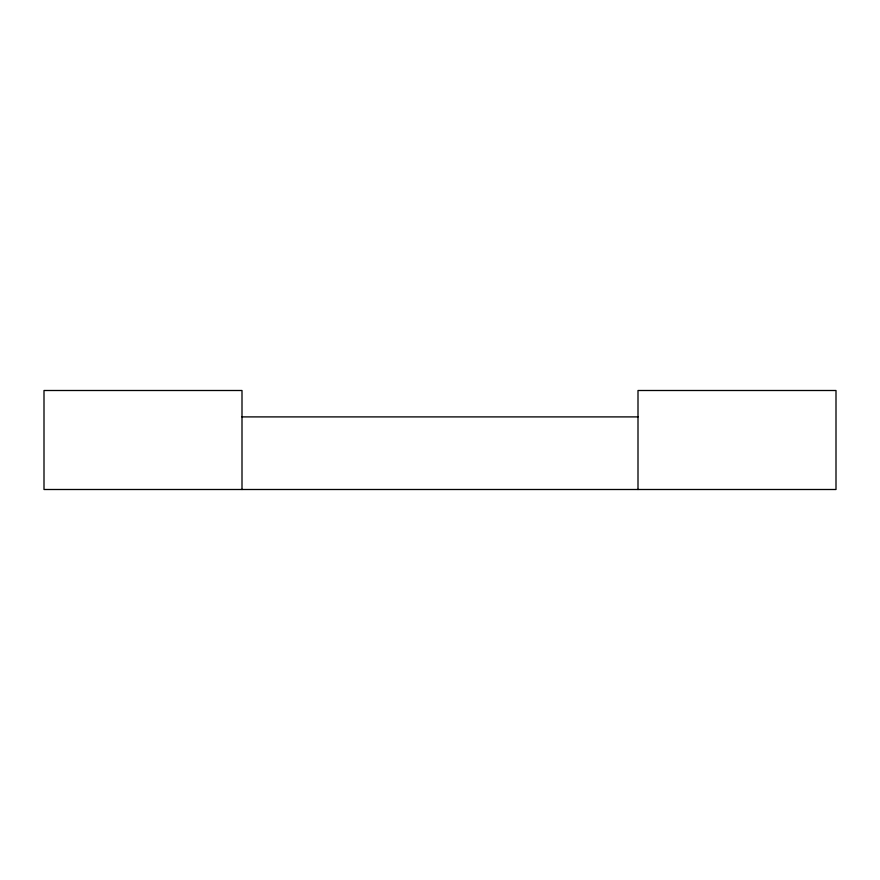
<?xml version="1.0" encoding="UTF-8"?>
<svg xmlns="http://www.w3.org/2000/svg" width="880" height="880" viewBox="0 0 880 880"><rect width="100%" height="100%" fill="white"/><g stroke="black" fill="none" stroke-linecap="round" stroke-linejoin="round"><path stroke-width="1.32" d="M242 416.9L638 416.9M638 489.5L638 390.5L836 390.5L836 489.5L44 489.5L44 390.5L242 390.5L242 489.5"/></g></svg>
